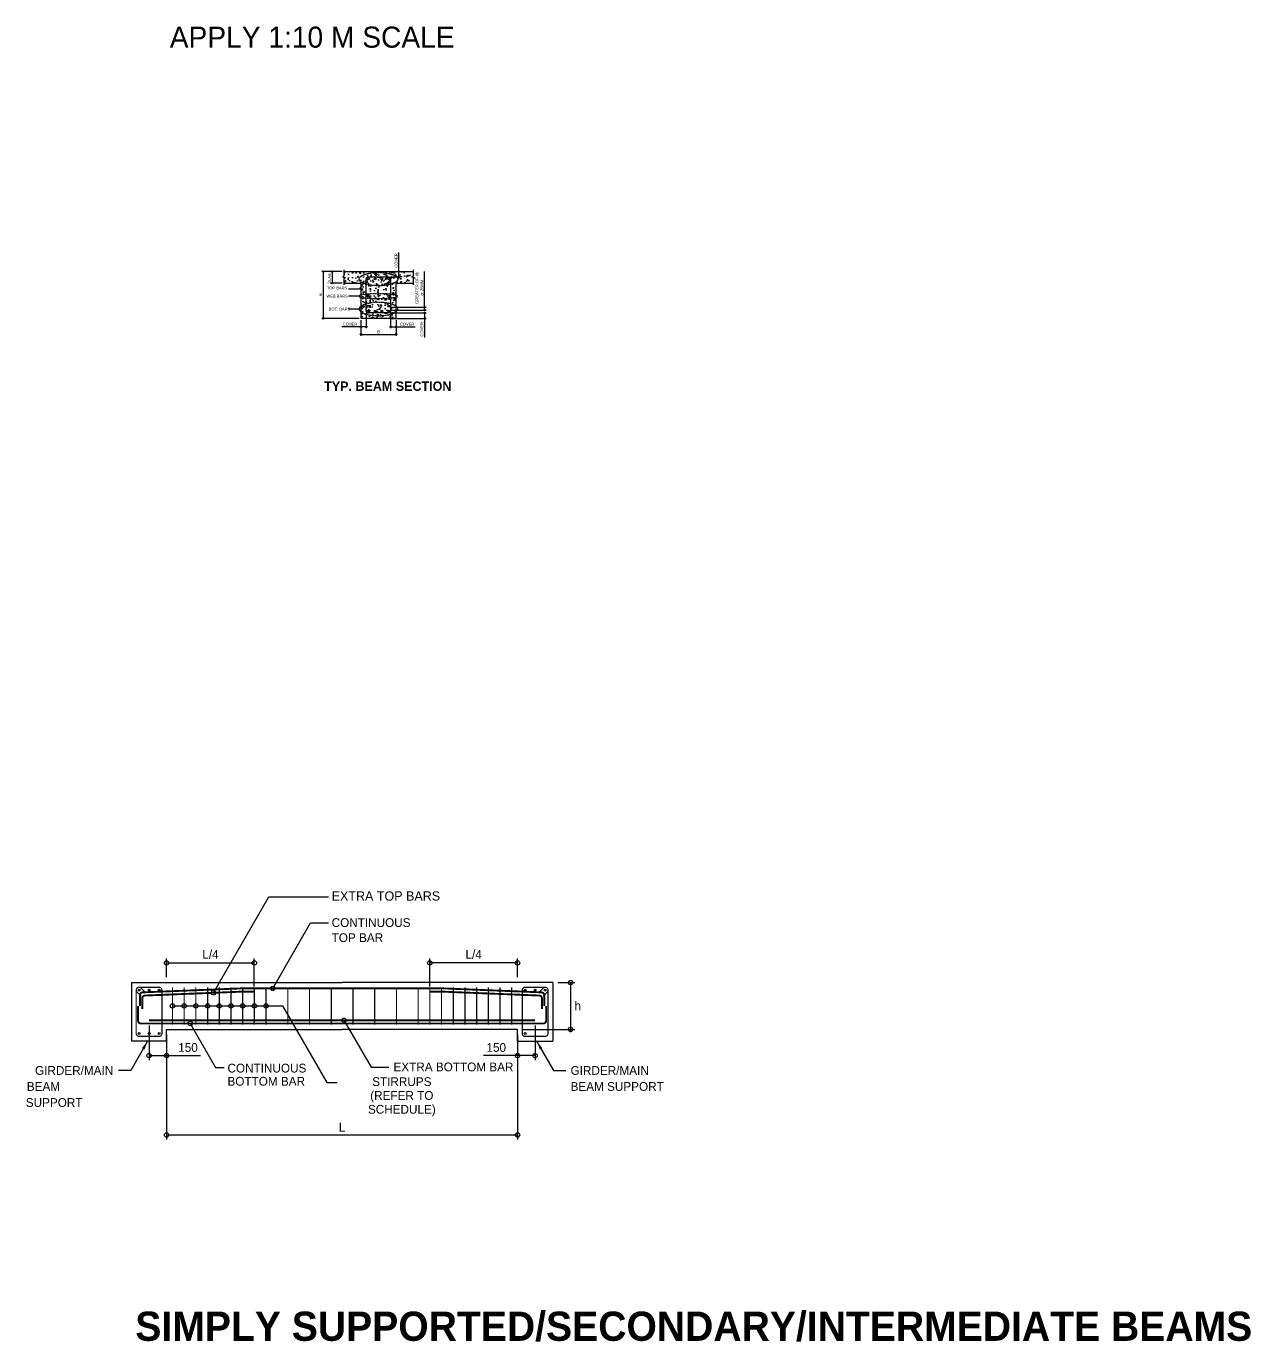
# Model space of a CAD drawing. Header units: millimetres. Extents: x 51757 to 77596, y 43835 to 63839.
# Drawn here: x 67130 to 77596, y 52593 to 63839 of the extents above; entities that cross this region are included whole.
import ezdxf

# ---------------------------------------------------------------- set-up
doc = ezdxf.new("R2010")
doc.units = ezdxf.units.MM
doc.header["$PDMODE"] = 3
doc.linetypes.add('HIDDEN2', pattern=[4.7625, 3.175, -1.5875])
for name, color, linetype in [('G-ANNO-DIM', 106, 'Continuous'), ('G-ANNO-SYMBOLS', 4, 'Continuous'), ('G-HATCHES', 8, 'Continuous'), ('S-DETAILS', 254, 'Continuous'), ('S-REBARS', 162, 'Continuous')]:
    doc.layers.add(name, color=color, linetype=linetype)
doc.styles.add('Century', font='GOTHIC.TTF')
doc.dimstyles.new('DIM1_10', dxfattribs={"dimscale": 10, "dimtxt": 2.5, "dimasz": 2.5, "dimexe": 1.25, "dimexo": 1.5, "dimgap": 1, "dimtad": 1, "dimdec": 0, "dimtxsty": 'Century', "dimblk": 'SMALL', "dimcen": 2.5, "dimadec": 0, "dimazin": 0, "dimtfac": 1, "dimtdec": 0, "dimtmove": 0, "dimatfit": 3, "dimfxl": 1, "dimarcsym": 0})
doc.dimstyles.new('DIM1_30', dxfattribs={"dimscale": 30, "dimtxt": 2.5, "dimasz": 2.5, "dimexe": 1.25, "dimexo": 1.5, "dimgap": 1, "dimtad": 1, "dimdec": 0, "dimtxsty": 'Century', "dimblk": 'SMALL', "dimcen": 2.5, "dimadec": 0, "dimazin": 0, "dimtfac": 1, "dimtdec": 0, "dimtmove": 0, "dimatfit": 3, "dimfxl": 1, "dimarcsym": 0})
pattern_1 = [(50, (16063.58, 0), (91.092334, -7.96954), [9.525, -104.775]), (355, (16063.58, 0), (-17.62171, 95.52842), [7.62, -83.82029]), (100.45144, (16071.17, -0.66), (73.47062, 87.55888), [8.095, -89.04512]), (46.1842, (16063.58, 25.4), (135.53952, -21.02116), [14.2875, -157.1625]), (96.63556, (16074.87, 23.65), (118.70207, 123.71306), [12.1425, -133.5678]), (351.18415, (16063.58, 25.4), (118.70207, 123.71306), [11.42998, -125.72987]), (21, (16076.28, 19.05), (75.807196, -51.1326), [9.525, -104.775]), (326, (16076.28, 19.05), (30.90101, 92.09398), [7.62, -83.82]), (71.45144, (16082.6, 14.79), (106.70821, 40.96138), [8.095, -89.04497]), (37.5, (16063.58, 0), (1.544302, 42.27752), [0, -82.804, 0, -85.09, 0, -84.1375]), (7.5, (16063.58, 0), (33.409831, 50.090287), [0, -48.514, 0, -80.899, 0, -32.0675]), (327.5, (16035.26, 0), (67.795298, -2.864372), [0, -31.75, 0, -99.06, 0, -131.445]), (317.5, (16022.56, 0), (74.06459, 12.713246), [0, -41.275, 0, -65.786, 0, -93.345])]

# ---------------------------------------------------------------- blocks, each defined once
blk = doc.blocks.new('_Small')
at = {"color": 0, "linetype": 'ByBlock', "lineweight": -2}
blk.add_circle((0, 0), 0.25, dxfattribs=at)
blk = doc.blocks.new('*D14')
at = {"layer": 'Defpoints', "color": 0, "transparency": 16777216}
for p in [(69079, 55831), (68329, 55663), (69079, 55585)]:
    blk.add_point(p, dxfattribs=at)
at = {"layer": 'G-ANNO-DIM', "color": 0, "lineweight": -2, "transparency": 16777216}
for p, q in [((68329, 55708), (68329, 55868)), ((68329, 55831), (69079, 55831)), ((69079, 55630), (69079, 55868))]:
    blk.add_line(p, q, dxfattribs=at)
at = {"layer": 'G-ANNO-DIM', "color": 0, "lineweight": -2, "transparency": 16777216, "xscale": 75, "yscale": 75, "zscale": 75, "rotation": 180}
blk.add_blockref('_Small', (68329, 55831), dxfattribs=at)
at = {"layer": 'G-ANNO-DIM', "color": 0, "lineweight": -2, "transparency": 16777216, "xscale": 75, "yscale": 75, "zscale": 75}
blk.add_blockref('_Small', (69079, 55831), dxfattribs=at)
at = {"layer": 'G-ANNO-DIM', "color": 0, "transparency": 16777216, "insert": (68704, 55904), "char_height": 75, "attachment_point": 5, "style": 'Century'}
blk.add_mtext('L/4', dxfattribs=at)
blk = doc.blocks.new('*D44')
at = {"layer": 'Defpoints', "color": 0, "transparency": 16777216}
for p in [(68329, 55163), (71329, 55163), (71329, 54360)]:
    blk.add_point(p, dxfattribs=at)
at = {"layer": 'G-ANNO-DIM', "color": 0, "lineweight": -2, "transparency": 16777216}
for p, q in [((68329, 55118), (68329, 54322)), ((71329, 55118), (71329, 54322)), ((68329, 54360), (71329, 54360))]:
    blk.add_line(p, q, dxfattribs=at)
at = {"layer": 'G-ANNO-DIM', "color": 0, "lineweight": -2, "transparency": 16777216, "xscale": 75, "yscale": 75, "zscale": 75, "rotation": 180}
blk.add_blockref('_Small', (68329, 54360), dxfattribs=at)
at = {"layer": 'G-ANNO-DIM', "color": 0, "lineweight": -2, "transparency": 16777216, "xscale": 75, "yscale": 75, "zscale": 75}
blk.add_blockref('_Small', (71329, 54360), dxfattribs=at)
at = {"layer": 'G-ANNO-DIM', "color": 0, "transparency": 16777216, "insert": (69829, 54427), "char_height": 75, "attachment_point": 5, "style": 'Century'}
blk.add_mtext('L', dxfattribs=at)
blk = doc.blocks.new('*D29')
at = {"layer": 'Defpoints', "color": 0, "transparency": 16777216}
for p in [(71479, 55341), (71329, 55263), (71479, 55039)]:
    blk.add_point(p, dxfattribs=at)
at = {"layer": 'G-ANNO-DIM', "color": 0, "lineweight": -2, "transparency": 16777216}
for p, q in [((71329, 55218), (71329, 55001)), ((71479, 55296), (71479, 55001)), ((71329, 55039), (71039, 55039)), ((71479, 55039), (71329, 55039))]:
    blk.add_line(p, q, dxfattribs=at)
at = {"layer": 'G-ANNO-DIM', "color": 0, "lineweight": -2, "transparency": 16777216, "xscale": 75, "yscale": 75, "zscale": 75, "rotation": 180}
blk.add_blockref('_Small', (71329, 55039), dxfattribs=at)
at = {"layer": 'G-ANNO-DIM', "color": 0, "lineweight": -2, "transparency": 16777216, "xscale": 75, "yscale": 75, "zscale": 75}
blk.add_blockref('_Small', (71479, 55039), dxfattribs=at)
at = {"layer": 'G-ANNO-DIM', "color": 0, "transparency": 16777216, "insert": (71147, 55108), "char_height": 75, "attachment_point": 5, "style": 'Century'}
blk.add_mtext('150', dxfattribs=at)
blk = doc.blocks.new('*D30')
at = {"layer": 'Defpoints', "color": 0, "transparency": 16777216}
for p in [(68179, 55341), (68329, 55263), (68179, 55039)]:
    blk.add_point(p, dxfattribs=at)
at = {"layer": 'G-ANNO-DIM', "color": 0, "lineweight": -2, "transparency": 16777216}
for p, q in [((68179, 55296), (68179, 55001)), ((68329, 55218), (68329, 55001)), ((68179, 55039), (68329, 55039)), ((68329, 55039), (68620, 55039))]:
    blk.add_line(p, q, dxfattribs=at)
at = {"layer": 'G-ANNO-DIM', "color": 0, "lineweight": -2, "transparency": 16777216, "xscale": 75, "yscale": 75, "zscale": 75, "rotation": 180}
blk.add_blockref('_Small', (68179, 55039), dxfattribs=at)
at = {"layer": 'G-ANNO-DIM', "color": 0, "lineweight": -2, "transparency": 16777216, "xscale": 75, "yscale": 75, "zscale": 75}
blk.add_blockref('_Small', (68329, 55039), dxfattribs=at)
at = {"layer": 'G-ANNO-DIM', "color": 0, "transparency": 16777216, "insert": (68512, 55108), "char_height": 75, "attachment_point": 5, "style": 'Century'}
blk.add_mtext('150', dxfattribs=at)
blk = doc.blocks.new('*D31')
at = {"layer": 'Defpoints', "color": 0, "transparency": 16777216}
for p in [(70579, 55831), (70579, 55585), (71329, 55663)]:
    blk.add_point(p, dxfattribs=at)
at = {"layer": 'G-ANNO-DIM', "color": 0, "lineweight": -2, "transparency": 16777216}
for p, q in [((70579, 55630), (70579, 55868)), ((71329, 55831), (70579, 55831)), ((71329, 55708), (71329, 55868))]:
    blk.add_line(p, q, dxfattribs=at)
at = {"layer": 'G-ANNO-DIM', "color": 0, "lineweight": -2, "transparency": 16777216, "xscale": 75, "yscale": 75, "zscale": 75, "rotation": 180}
blk.add_blockref('_Small', (70579, 55831), dxfattribs=at)
at = {"layer": 'G-ANNO-DIM', "color": 0, "lineweight": -2, "transparency": 16777216, "xscale": 75, "yscale": 75, "zscale": 75}
blk.add_blockref('_Small', (71329, 55831), dxfattribs=at)
at = {"layer": 'G-ANNO-DIM', "color": 0, "transparency": 16777216, "insert": (70954, 55904), "char_height": 75, "attachment_point": 5, "style": 'Century'}
blk.add_mtext('L/4', dxfattribs=at)
blk = doc.blocks.new('*D45')
at = {"layer": 'Defpoints', "color": 0, "transparency": 16777216}
for p in [(69990, 61342), (70290, 61342), (70290, 61205)]:
    blk.add_point(p, dxfattribs=at)
at = {"layer": 'G-ANNO-DIM', "color": 0, "lineweight": -2, "transparency": 16777216}
for p, q in [((69990, 61327), (69990, 61192)), ((70290, 61327), (70290, 61192)), ((69990, 61205), (70290, 61205))]:
    blk.add_line(p, q, dxfattribs=at)
at = {"layer": 'G-ANNO-DIM', "color": 0, "lineweight": -2, "transparency": 16777216, "xscale": 25, "yscale": 25, "zscale": 25, "rotation": 180}
blk.add_blockref('_Small', (69990, 61205), dxfattribs=at)
at = {"layer": 'G-ANNO-DIM', "color": 0, "lineweight": -2, "transparency": 16777216, "xscale": 25, "yscale": 25, "zscale": 25}
blk.add_blockref('_Small', (70290, 61205), dxfattribs=at)
at = {"layer": 'G-ANNO-DIM', "color": 0, "transparency": 16777216, "insert": (70140, 61227), "char_height": 25, "attachment_point": 5, "style": 'Century'}
blk.add_mtext('B', dxfattribs=at)
blk = doc.blocks.new('*D46')
at = {"layer": 'Defpoints', "color": 0, "transparency": 16777216}
for p in [(69845, 61742), (69744, 61642), (69845, 61642)]:
    blk.add_point(p, dxfattribs=at)
at = {"layer": 'G-ANNO-DIM', "color": 0, "lineweight": -2, "transparency": 16777216}
for p, q in [((69830, 61742), (69731, 61742)), ((69744, 61742), (69744, 61642)), ((69830, 61642), (69731, 61642))]:
    blk.add_line(p, q, dxfattribs=at)
at = {"layer": 'G-ANNO-DIM', "color": 0, "lineweight": -2, "transparency": 16777216, "xscale": 25, "yscale": 25, "zscale": 25}
for p, rotation in [((69744, 61742), 90), ((69744, 61642), 270)]:
    blk.add_blockref('_Small', p, dxfattribs=dict(at, rotation=rotation))
at = {"layer": 'G-ANNO-DIM', "color": 0, "transparency": 16777216, "insert": (69720, 61692), "char_height": 25, "attachment_point": 5, "rotation": 90, "style": 'Century'}
blk.add_mtext('SLAB t', dxfattribs=at)
blk = doc.blocks.new('*D47')
at = {"layer": 'Defpoints', "color": 0, "transparency": 16777216}
for p in [(70228, 61437), (70228, 61412), (70534, 61412)]:
    blk.add_point(p, dxfattribs=at)
at = {"layer": 'G-ANNO-DIM', "color": 0, "lineweight": -2, "transparency": 16777216}
for p, q in [((70534, 61437), (70534, 61743)), ((70243, 61437), (70547, 61437)), ((70243, 61412), (70547, 61412)), ((70534, 61412), (70534, 61437))]:
    blk.add_line(p, q, dxfattribs=at)
at = {"layer": 'G-ANNO-DIM', "color": 0, "lineweight": -2, "transparency": 16777216, "xscale": 25, "yscale": 25, "zscale": 25}
for p, rotation in [((70534, 61437), 90), ((70534, 61412), 270)]:
    blk.add_blockref('_Small', p, dxfattribs=dict(at, rotation=rotation))
at = {"layer": 'G-ANNO-DIM', "color": 0, "transparency": 16777216, "insert": (70490, 61603), "char_height": 25, "width": 283.75, "attachment_point": 5, "rotation": 90, "style": 'Century'}
blk.add_mtext('GREATER OF db or 25MM', dxfattribs=at)
blk = doc.blocks.new('*D32')
at = {"layer": 'Defpoints', "color": 0, "transparency": 16777216}
for p in [(69845, 61742), (69668, 61342), (69990, 61342)]:
    blk.add_point(p, dxfattribs=at)
at = {"layer": 'G-ANNO-DIM', "color": 0, "lineweight": -2, "transparency": 16777216}
for p, q in [((69830, 61742), (69656, 61742)), ((69668, 61742), (69668, 61342)), ((69975, 61342), (69656, 61342))]:
    blk.add_line(p, q, dxfattribs=at)
at = {"layer": 'G-ANNO-DIM', "color": 0, "lineweight": -2, "transparency": 16777216, "xscale": 25, "yscale": 25, "zscale": 25}
for p, rotation in [((69668, 61742), 90), ((69668, 61342), 270)]:
    blk.add_blockref('_Small', p, dxfattribs=dict(at, rotation=rotation))
at = {"layer": 'G-ANNO-DIM', "color": 0, "transparency": 16777216, "insert": (69646, 61542), "char_height": 25, "attachment_point": 5, "rotation": 90, "style": 'Century'}
blk.add_mtext('H', dxfattribs=at)
blk = doc.blocks.new('*D48')
at = {"layer": 'Defpoints', "color": 0, "transparency": 16777216}
for p in [(70228, 61742), (70314, 61742), (70228, 61696)]:
    blk.add_point(p, dxfattribs=at)
at = {"layer": 'G-ANNO-DIM', "color": 0, "lineweight": -2, "transparency": 16777216}
for p, q in [((70314, 61742), (70314, 61906)), ((70243, 61742), (70327, 61742)), ((70314, 61696), (70314, 61742)), ((70243, 61696), (70327, 61696))]:
    blk.add_line(p, q, dxfattribs=at)
at = {"layer": 'G-ANNO-DIM', "color": 0, "lineweight": -2, "transparency": 16777216, "xscale": 25, "yscale": 25, "zscale": 25}
for p, rotation in [((70314, 61742), 90), ((70314, 61696), 270)]:
    blk.add_blockref('_Small', p, dxfattribs=dict(at, rotation=rotation))
at = {"layer": 'G-ANNO-DIM', "color": 0, "transparency": 16777216, "insert": (70291, 61837), "char_height": 25, "width": 236.42, "attachment_point": 5, "rotation": 90, "style": 'Century'}
blk.add_mtext('COVER', dxfattribs=at)
blk = doc.blocks.new('*D49')
at = {"layer": 'Defpoints', "color": 0, "transparency": 16777216}
for p in [(70228, 61388), (70228, 61342), (70534, 61342)]:
    blk.add_point(p, dxfattribs=at)
at = {"layer": 'G-ANNO-DIM', "color": 0, "lineweight": -2, "transparency": 16777216}
for p, q in [((70243, 61388), (70547, 61388)), ((70243, 61342), (70547, 61342)), ((70534, 61388), (70534, 61342)), ((70534, 61342), (70534, 61179))]:
    blk.add_line(p, q, dxfattribs=at)
at = {"layer": 'G-ANNO-DIM', "color": 0, "lineweight": -2, "transparency": 16777216, "xscale": 25, "yscale": 25, "zscale": 25}
for p, rotation in [((70534, 61388), 90), ((70534, 61342), 270)]:
    blk.add_blockref('_Small', p, dxfattribs=dict(at, rotation=rotation))
at = {"layer": 'G-ANNO-DIM', "color": 0, "transparency": 16777216, "insert": (70511, 61248), "char_height": 25, "width": 108.34, "attachment_point": 5, "rotation": 90, "style": 'Century'}
blk.add_mtext('COVER', dxfattribs=at)
blk = doc.blocks.new('*D50')
at = {"layer": 'Defpoints', "color": 0, "transparency": 16777216}
for p in [(70036, 61404), (69990, 61342), (69990, 61269)]:
    blk.add_point(p, dxfattribs=at)
at = {"layer": 'G-ANNO-DIM', "color": 0, "lineweight": -2, "transparency": 16777216}
for p, q in [((69990, 61327), (69990, 61257)), ((70036, 61389), (70036, 61257)), ((69990, 61269), (69826, 61269)), ((70036, 61269), (69990, 61269))]:
    blk.add_line(p, q, dxfattribs=at)
at = {"layer": 'G-ANNO-DIM', "color": 0, "lineweight": -2, "transparency": 16777216, "xscale": 25, "yscale": 25, "zscale": 25, "rotation": 180}
blk.add_blockref('_Small', (69990, 61269), dxfattribs=at)
at = {"layer": 'G-ANNO-DIM', "color": 0, "lineweight": -2, "transparency": 16777216, "xscale": 25, "yscale": 25, "zscale": 25}
blk.add_blockref('_Small', (70036, 61269), dxfattribs=at)
at = {"layer": 'G-ANNO-DIM', "color": 0, "transparency": 16777216, "insert": (69896, 61292), "char_height": 25, "attachment_point": 5, "style": 'Century'}
blk.add_mtext('COVER', dxfattribs=at)
blk = doc.blocks.new('*D33')
at = {"layer": 'Defpoints', "color": 0, "transparency": 16777216}
for p in [(70244, 61404), (70290, 61342), (70290, 61269)]:
    blk.add_point(p, dxfattribs=at)
at = {"layer": 'G-ANNO-DIM', "color": 0, "lineweight": -2, "transparency": 16777216}
for p, q in [((70244, 61389), (70244, 61257)), ((70290, 61327), (70290, 61257)), ((70244, 61269), (70290, 61269)), ((70290, 61269), (70454, 61269))]:
    blk.add_line(p, q, dxfattribs=at)
at = {"layer": 'G-ANNO-DIM', "color": 0, "lineweight": -2, "transparency": 16777216, "xscale": 25, "yscale": 25, "zscale": 25, "rotation": 180}
blk.add_blockref('_Small', (70244, 61269), dxfattribs=at)
at = {"layer": 'G-ANNO-DIM', "color": 0, "lineweight": -2, "transparency": 16777216, "xscale": 25, "yscale": 25, "zscale": 25}
blk.add_blockref('_Small', (70290, 61269), dxfattribs=at)
at = {"layer": 'G-ANNO-DIM', "color": 0, "transparency": 16777216, "insert": (70385, 61292), "char_height": 25, "attachment_point": 5, "style": 'Century'}
blk.add_mtext('COVER', dxfattribs=at)

msp = doc.modelspace()

# ---------------------------------------------------------------- hatches: boundary and pattern name
at = {"layer": 'G-HATCHES'}
h = msp.add_hatch(dxfattribs=at)
h.set_pattern_fill('AR-CONC', color=256, scale=0.5)
h.set_pattern_definition(pattern_1)
h.paths.add_polyline_path([(70244.1, 61680.5, 0.4141762), (70228.1, 61696.5), (70052, 61696.5, 0.4142136), (70036, 61680.5), (70036, 61404.5, 0.4142136), (70052.1, 61388.5), (70228.1, 61388.5, 0.414251), (70244.1, 61404.5)], flags=0)
h.paths.add_polyline_path([(70102.7, 61680.5, -1), (70118.7, 61680.5, -1)], flags=0)
h.paths.add_polyline_path([(70060.1, 61531.8, -1), (70044.1, 61531.8, -1)], flags=0)
h.paths.add_polyline_path([(70161.4, 61680.5, -1), (70177.4, 61680.5, -1)], flags=0)
h.paths.add_polyline_path([(70044.1, 61680.5, -1), (70060.1, 61680.5, -1)], flags=0)
h.paths.add_polyline_path([(70236, 61531.8, -1), (70220, 61531.8, -1)], flags=0)
h.paths.add_polyline_path([(70220.1, 61680.5, -1), (70236.1, 61680.5, -1)], flags=0)
h.paths.add_polyline_path([(70060.1, 61445.5, -1), (70044.1, 61445.5, -1)], flags=0)
h.paths.add_polyline_path([(70236.1, 61445.5, -1), (70220.1, 61445.5, -1)], flags=0)
h.paths.add_polyline_path([(70118.7, 61404.4, -1), (70102.7, 61404.4, -1)], flags=0)
h.paths.add_polyline_path([(70177.4, 61404.4, -1), (70161.4, 61404.4, -1)], flags=0)
h.paths.add_polyline_path([(70060.1, 61404.5, -1), (70044.1, 61404.5, -1)], flags=0)
h.paths.add_polyline_path([(70236.1, 61404.5, -1), (70220.1, 61404.5, -1)], flags=0)
h.paths.add_polyline_path([(70290.1, 61642.5), (70435.1, 61642.5), (70435.1, 61667.5), (70469.4, 61680), (70400.7, 61705), (70435.1, 61717.5), (70435.1, 61742.5), (69845.1, 61742.5), (69845.1, 61717.5), (69810.7, 61705), (69879.4, 61680), (69845.1, 61667.5), (69845.1, 61642.5), (69990.1, 61642.5), (69990.1, 61342.5), (70290.1, 61342.5)])
h.paths.add_polyline_path([(70228.1, 61388.5), (70052.1, 61388.5, -0.4142136), (70036, 61404.5), (70036, 61680.5, -0.4142136), (70052, 61696.5), (70228.1, 61696.5, -0.4141762), (70244.1, 61680.5), (70244.1, 61404.5, -0.414251)], flags=16)
h = msp.add_hatch(dxfattribs=at)
h.set_pattern_fill('AR-CONC', color=256, scale=0.5)
h.set_pattern_definition(pattern_1)
h.paths.add_polyline_path([(70244.1, 61680.5, 0.4141762), (70228.1, 61696.5), (70052, 61696.5, 0.4142136), (70036, 61680.5), (70036, 61404.5, 0.4142136), (70052.1, 61388.5), (70228.1, 61388.5, 0.414251), (70244.1, 61404.5)])
h.paths.add_polyline_path([(70236, 61531.8, -1), (70220, 61531.8, -1)], flags=16)
h.paths.add_polyline_path([(70044.1, 61531.8, -1), (70060.1, 61531.8, -1)], flags=16)
h.paths.add_polyline_path([(70236.1, 61445.5, -1), (70220.1, 61445.5, -1)], flags=16)
h.paths.add_polyline_path([(70177.4, 61404.4, -1), (70161.4, 61404.4, -1)], flags=16)
h.paths.add_polyline_path([(70060.1, 61445.5, -1), (70044.1, 61445.5, -1)], flags=16)
h.paths.add_polyline_path([(70118.7, 61404.4, -1), (70102.7, 61404.4, -1)], flags=16)
h.paths.add_polyline_path([(70161.4, 61680.5, -1), (70177.4, 61680.5, -1)], flags=16)
h.paths.add_polyline_path([(70102.7, 61680.5, -1), (70118.7, 61680.5, -1)], flags=16)
h.paths.add_polyline_path([(70236.1, 61404.5, -1), (70220.1, 61404.5, -1)], flags=16)
h.paths.add_polyline_path([(70220.1, 61680.5, -1), (70236.1, 61680.5, -1)], flags=16)
h.paths.add_polyline_path([(70060.1, 61404.5, -1), (70044.1, 61404.5, -1)], flags=16)
h.paths.add_polyline_path([(70044.1, 61680.5, -1), (70060.1, 61680.5, -1)], flags=16)

# ---------------------------------------------------------------- linework, layer by layer
at = {"color": 8, "linetype": 'Continuous'}
for points in [[(69845.1, 61755.9), (69845.1, 61701.6), (69832.6, 61697), (69857.6, 61687.9), (69845.1, 61683.4), (69845.1, 61629.3)], [(70435.5, 61755.8), (70435.5, 61701.4), (70423, 61696.8), (70448, 61687.7), (70435.5, 61683.2), (70435.5, 61629.1)]]:
    msp.add_lwpolyline(points, dxfattribs=at)
at = {"layer": 'G-ANNO-DIM'}
for p, q in [((71674.4, 55663.1), (71819.3, 55663.1)), ((71781.8, 55663.1), (71781.8, 55238.1)), ((71377.5, 55263.1), (71819.3, 55263.1))]:
    msp.add_line(p, q, dxfattribs=at)
msp.add_lwpolyline([(68379.4, 55463.1), (69320.6, 55463.1), (69699, 54807.7), (69788.1, 54807.7)], dxfattribs=at)
for centre in [(68379.4, 55463.1), (68479.4, 55463.1), (68579.4, 55463.1), (68679.4, 55463.1), (68779.4, 55463.1), (68879.4, 55463.1), (68979.4, 55463.1), (69079.4, 55463.1), (69179.4, 55463.1)]:
    msp.add_circle(centre, 18.8, dxfattribs=at)
at = {"layer": 'G-ANNO-SYMBOLS', "color": 8, "linetype": 'HIDDEN2', "ltscale": 0.5}
msp.add_ellipse((70140.1, 61677.6), major_axis=(-164.8, 0), ratio=0.346239, dxfattribs=at)
at = {"layer": 'G-ANNO-SYMBOLS', "color": 8, "linetype": 'HIDDEN2', "ltscale": 0.5, "extrusion": (0, 0, -1)}
for centre, ratio in [((70139.4, 61531.8), 0.1230862), ((70140.1, 61421.4), 0.346239)]:
    msp.add_ellipse(centre, major_axis=(-164.8, 0), ratio=ratio, dxfattribs=at)
at = {"layer": 'S-DETAILS'}
for p, q in [((69845.1, 61742.5), (70435.1, 61742.5)), ((69845.1, 61642.5), (69990.1, 61642.5)), ((69990.1, 61642.5), (69990.1, 61342.5)), ((70290.1, 61342.5), (70290.1, 61642.5)), ((70290.1, 61642.5), (70435.1, 61642.5)), ((69990.1, 61342.5), (70290.1, 61342.5)), ((68029.4, 55663.1), (69829.4, 55663.1)), ((68029.4, 55663.1), (68029.4, 55163.1)), ((71629.4, 55663.1), (69829.4, 55663.1)), ((71629.4, 55663.1), (71629.4, 55163.1)), ((68329.4, 55163.1), (68329.4, 55263.1)), ((68329.4, 55263.1), (69829.4, 55263.1)), ((71329.4, 55263.1), (69829.4, 55263.1)), ((71329.4, 55163.1), (71329.4, 55263.1)), ((68329.4, 55163.1), (68029.4, 55163.1)), ((71329.4, 55163.1), (71629.4, 55163.1))]:
    msp.add_line(p, q, dxfattribs=at)
at = {"layer": 'S-REBARS', "color": 5, "lineweight": 30}
msp.add_lwpolyline([(70181.4, 61656.4), (70216.8, 61691.8, -0.6681325), (70244.1, 61680.5), (70244.1, 61404.5, -0.414251), (70228.1, 61388.5), (70052.1, 61388.5, -0.4142136), (70036, 61404.5), (70036, 61680.5, -0.4142136), (70052, 61696.5), (70228.1, 61696.5, -0.6681786), (70239.4, 61669.1), (70204, 61633.8)], format="xyb", dxfattribs=at)
at = {"layer": 'S-REBARS', "color": 5, "lineweight": 30, "const_width": 10}
for points in [[(68111.8, 55546.8), (68076.5, 55582.1, -0.6681786), (68093.4, 55623.1), (68265.4, 55623.1, -0.4142136), (68289.4, 55599.1), (68289.4, 55227.1, -0.4142136), (68265.4, 55203.1), (68093.4, 55203.1, -0.4142136), (68069.4, 55227.1), (68069.4, 55599.1, -0.6681786), (68110.4, 55616.1), (68145.8, 55580.7)], [(71547.1, 55546.8), (71582.4, 55582.1, 0.6681786), (71565.4, 55623.1), (71393.4, 55623.1, 0.4142136), (71369.4, 55599.1), (71369.4, 55227.1, 0.4142136), (71393.4, 55203.1), (71565.4, 55203.1, 0.4142136), (71589.4, 55227.1), (71589.4, 55599.1, 0.6681786), (71548.5, 55616.1), (71513.1, 55580.7)]]:
    msp.add_lwpolyline(points, format="xyb", dxfattribs=at)
at = {"layer": 'S-REBARS', "color": 5, "const_width": 16}
for points in [[(68101.4, 55463.1), (68101.4, 55555.4, -0.4024704), (68124.5, 55579.4), (68960.8, 55613.1), (69829.4, 55613.1)], [(68121.4, 55435.9), (68121.4, 55528.2, -0.4024704), (68144.5, 55552.2), (68961.4, 55585.1), (69079.4, 55585.1)], [(71557.4, 55463.1), (71557.4, 55555.4, 0.4024704), (71534.4, 55579.4), (70698.1, 55613.1), (69829.4, 55613.1)], [(71537.4, 55435.9), (71537.4, 55528.2, 0.4024704), (71514.4, 55552.2), (70697.5, 55585.1), (70579.4, 55585.1)], [(68085.4, 55463.1), (68085.4, 55337.1, 0.4142136), (68109.4, 55313.1), (69829.4, 55313.1)], [(71573.4, 55463.1), (71573.4, 55337.1, -0.4142136), (71549.4, 55313.1), (69829.4, 55313.1)]]:
    msp.add_lwpolyline(points, format="xyb", dxfattribs=at)
at = {"layer": 'S-REBARS', "color": 4, "lineweight": 30, "const_width": 10}
for points in [[(68379.4, 55623.1), (68379.4, 55303.1)], [(68479.4, 55623.1), (68479.4, 55303.1)], [(68579.4, 55623.1), (68579.4, 55303.1)], [(68679.4, 55623.1), (68679.4, 55303.1)], [(68779.4, 55623.1), (68779.4, 55303.1)], [(68879.4, 55623.1), (68879.4, 55303.1)], [(68979.4, 55623.1), (68979.4, 55303.1)], [(69079.4, 55623.1), (69079.4, 55303.1)], [(69179.4, 55623.1), (69179.4, 55303.1)], [(69365.2, 55623.1), (69365.2, 55303.1)], [(69550.9, 55623.1), (69550.9, 55303.1)], [(69736.6, 55623.1), (69736.6, 55303.1)], [(69922.3, 55623.1), (69922.3, 55303.1)], [(70108, 55623.1), (70108, 55303.1)], [(70293.7, 55623.1), (70293.7, 55303.1)], [(70479.4, 55623.1), (70479.4, 55303.1)], [(70579.4, 55623.1), (70579.4, 55303.1)], [(70679.4, 55623.1), (70679.4, 55303.1)], [(70779.4, 55623.1), (70779.4, 55303.1)], [(70879.4, 55623.1), (70879.4, 55303.1)], [(70979.4, 55623.1), (70979.4, 55303.1)], [(71079.4, 55623.1), (71079.4, 55303.1)], [(71179.4, 55623.1), (71179.4, 55303.1)], [(71279.4, 55623.1), (71279.4, 55303.1)]]:
    msp.add_lwpolyline(points, dxfattribs=at)
at = {"layer": 'S-REBARS', "color": 5, "const_width": 16}
for points in [[(68179.4, 55341.1), (69829.4, 55341.1)], [(71479.4, 55341.1), (69829.4, 55341.1)]]:
    msp.add_lwpolyline(points, dxfattribs=at)
at = {"layer": 'S-REBARS', "color": 5, "lineweight": 30}
for centre in [(70052.1, 61680.5), (70110.7, 61680.5), (70169.4, 61680.5), (70228.1, 61680.5), (70052.1, 61531.8), (70228, 61531.8), (70052.1, 61445.5), (70052.1, 61404.5), (70110.7, 61404.4), (70169.4, 61404.4), (70228.1, 61445.5), (70228.1, 61404.5), (68093.4, 55599.1), (68179.4, 55599.1), (68265.4, 55599.1), (71393.4, 55599.1), (71479.4, 55599.1), (71565.4, 55599.1), (68093.4, 55227.1), (68179.4, 55227.1), (68265.4, 55227.1), (71393.4, 55227.1)]:
    msp.add_circle(centre, 8, dxfattribs=at)

# ---------------------------------------------------------------- block references
at = {"layer": 'G-ANNO-DIM', "xscale": 75, "yscale": 75, "zscale": 75}
for p, rotation in [((71781.8, 55663.1), 90), ((71781.8, 55263.1), 270)]:
    msp.add_blockref('_Small', p, dxfattribs=dict(at, rotation=rotation))

# ---------------------------------------------------------------- texts
at = {"layer": 'Defpoints', "style": 'Century'}
msp.add_text('APPLY 1:10 M SCALE', height=180, dxfattribs=at).set_placement((68356, 63656))
at = {"layer": 'Defpoints', "insert": (68061.7, 52850.1), "char_height": 250, "width": 9562.459, "attachment_point": 1, "style": 'Century'}
msp.add_mtext('{\\fCentury Gothic|b1|i0|c0|p34;SIMPLY SUPPORTED/SECONDARY/INTERMEDIATE BEAMS}', dxfattribs=at)
at = {"layer": 'G-ANNO-DIM', "style": 'Century'}
for s, insert, char_height, width, attachment_point in [('WEB BARS', (69785.9, 61531.6), 25, 181.717, 5), ('TOP BARS', (69785.9, 61601.2), 25, 181.717, 5), ('BOT. BARS', (69806.5, 61421.2), 25, 181.852, 5), ('EXTRA TOP BARS', (69739.9, 56443.4), 80, 895.55, 1), ('EXTRA BOTTOM BAR', (70268.6, 54979.4), 75, 1161.342, 1)]:
    msp.add_mtext(s, dxfattribs=dict(at, insert=insert, char_height=char_height, width=width, attachment_point=attachment_point))
at = {"layer": 'G-ANNO-DIM', "color": 7, "insert": (69675.9, 60802), "char_height": 80, "width": 1088.983, "attachment_point": 1, "style": 'Century'}
msp.add_mtext('{\\fCentury Gothic|b1|i0|c0|p34;TYP. BEAM SECTION}', dxfattribs=at)
at = {"layer": 'G-ANNO-DIM', "char_height": 75, "style": 'Century'}
for s, insert, width, attachment_point, line_spacing_factor in [('CONTINUOUS TOP BAR', (69739.9, 56213.3), 690.102, 1, 1.029593), ('\\pi79.00814;GIRDER/MAIN \\P\\pi9.10671;BEAM SUPPORT', (67125.3, 54949.3), 758.699, 1, 1.096476), ('CONTINUOUS BOTTOM BAR', (68849.3, 54969.2), 681.091, 1, 0.900296), ('GIRDER/MAIN BEAM SUPPORT', (71782.2, 54949.3), 830.968, 1, 1.096476), ('STIRRUPS \\P(REFER TO SCHEDULE)', (70339.8, 54853.7), 1079.333, 2, 0.946001)]:
    msp.add_mtext(s, dxfattribs=dict(at, insert=insert, width=width, attachment_point=attachment_point, line_spacing_factor=line_spacing_factor))
at = {"layer": 'G-ANNO-DIM', "insert": (71843.4, 55464.6), "char_height": 75, "attachment_point": 5, "style": 'Century'}
msp.add_mtext('h', dxfattribs=at)

# ---------------------------------------------------------------- dimensions: what is measured, and where the dimension line sits
at = {"layer": 'G-ANNO-DIM'}
for base, p1, p2, angle, text, dimstyle, picture, middle in [((70314.4, 61742.5), (70228.1, 61696.5), (70228.1, 61742.5), 90, 'COVER', 'DIM1_10', '*D48', (70291.2, 61836.9)), ((69668.5, 61342.5), (69845.1, 61742.5), (69990.1, 61342.5), 90, 'H', 'DIM1_10', '*D32', (69646, 61542.5)), ((70290.1, 61269.1), (70244.1, 61404.5), (70290.1, 61342.5), 180, 'COVER', 'DIM1_10', '*D33', (70384.5, 61292.2)), ((70534.3, 61342.5), (70228.1, 61388.5), (70228.1, 61342.5), 90, 'COVER', 'DIM1_10', '*D49', (70511.2, 61248)), ((70579.4, 55830.9), (71329.4, 55663.1), (70579.4, 55585.1), 180, 'L/4', 'DIM1_30', '*D31', (70954.4, 55904.5))]:
    dim = msp.add_linear_dim(base=base, p1=p1, p2=p2, angle=angle, text=text, dimstyle=dimstyle, dxfattribs=at)
    dim.commit()
    dim.dimension.update_dxf_attribs({"geometry": picture, "text_midpoint": middle})
for base, p1, p2, text, picture, middle in [((69743.6, 61642.5), (69845.1, 61742.5), (69845.1, 61642.5), 'SLAB t', '*D46', (69743.6, 61692.5)), ((70534.3, 61412.5), (70228.1, 61437.5), (70228.1, 61412.5), 'GREATER OF db or 25MM', '*D47', (70534.3, 61602.9))]:
    dim = msp.add_linear_dim(base=base, p1=p1, p2=p2, angle=90, text=text, dimstyle='DIM1_10', dxfattribs=at)
    dim.commit()
    dim.dimension.update_dxf_attribs({"geometry": picture, "text_midpoint": middle, "dimtype": 160})
for base, p1, p2, text, dimstyle, picture, middle in [((69990.1, 61269.1), (70036, 61404.5), (69990.1, 61342.5), 'COVER', 'DIM1_10', '*D50', (69895.6, 61292.2)), ((70290.1, 61204.7), (69990.1, 61342.5), (70290.1, 61342.5), 'B', 'DIM1_10', '*D45', (70140.1, 61227.2)), ((69079.4, 55830.9), (68329.4, 55663.1), (69079.4, 55585.1), 'L/4', 'DIM1_30', '*D14', (68704.4, 55904.5)), ((71329.4, 54359.6), (68329.4, 55163.1), (71329.4, 55163.1), 'L', 'DIM1_30', '*D44', (69829.4, 54427.1))]:
    dim = msp.add_linear_dim(base=base, p1=p1, p2=p2, text=text, dimstyle=dimstyle, dxfattribs=at)
    dim.commit()
    dim.dimension.update_dxf_attribs({"geometry": picture, "text_midpoint": middle})
dim = msp.add_linear_dim(base=(68179.4, 55039), p1=(68329.4, 55263.1), p2=(68179.4, 55341.1), dimstyle='DIM1_30', dxfattribs=at)
dim.commit()
dim.dimension.update_dxf_attribs({"geometry": '*D30', "text_midpoint": (68512.1, 55039), "dimtype": 160})
dim = msp.add_linear_dim(base=(71479.4, 55039), p1=(71329.4, 55263.1), p2=(71479.4, 55341.1), angle=180, dimstyle='DIM1_30', dxfattribs=at)
dim.commit()
dim.dimension.update_dxf_attribs({"geometry": '*D29', "text_midpoint": (71146.7, 55039), "dimtype": 160})

# ---------------------------------------------------------------- leaders
for points, dimstyle in [([(70009.1, 61643), (69979.3, 61591.6), (69883.6, 61591.6)], 'DIM1_10'), ([(69974.6, 61531.7), (69883.6, 61531.7)], 'DIM1_10'), ([(69975.3, 61421.4), (69884.3, 61421.4)], 'DIM1_10'), ([(68167, 55163.1), (68022, 54911.9), (67917.9, 54911.9)], 'DIM1_30'), ([(71491.9, 55163.1), (71636.9, 54911.9), (71741, 54911.9)], 'DIM1_30')]:
    msp.add_leader(points, dimstyle=dimstyle, dxfattribs=at)
for points in [[(68729.6, 55575.8), (69202.7, 56395.2), (69711.9, 56395.2)], [(69235.9, 55613.1), (69559.7, 56174.1), (69711.9, 56174.1)], [(68531.5, 55313.1), (68748.3, 54937.6), (68821.1, 54937.6)], [(69844.9, 55341.1), (70077.2, 54938.9), (70229.7, 54938.9)]]:
    msp.add_leader(points, dimstyle='DIM1_30', override={"dimldrblk": 'Small'}, dxfattribs=at)

doc.saveas('drawing.dxf')
